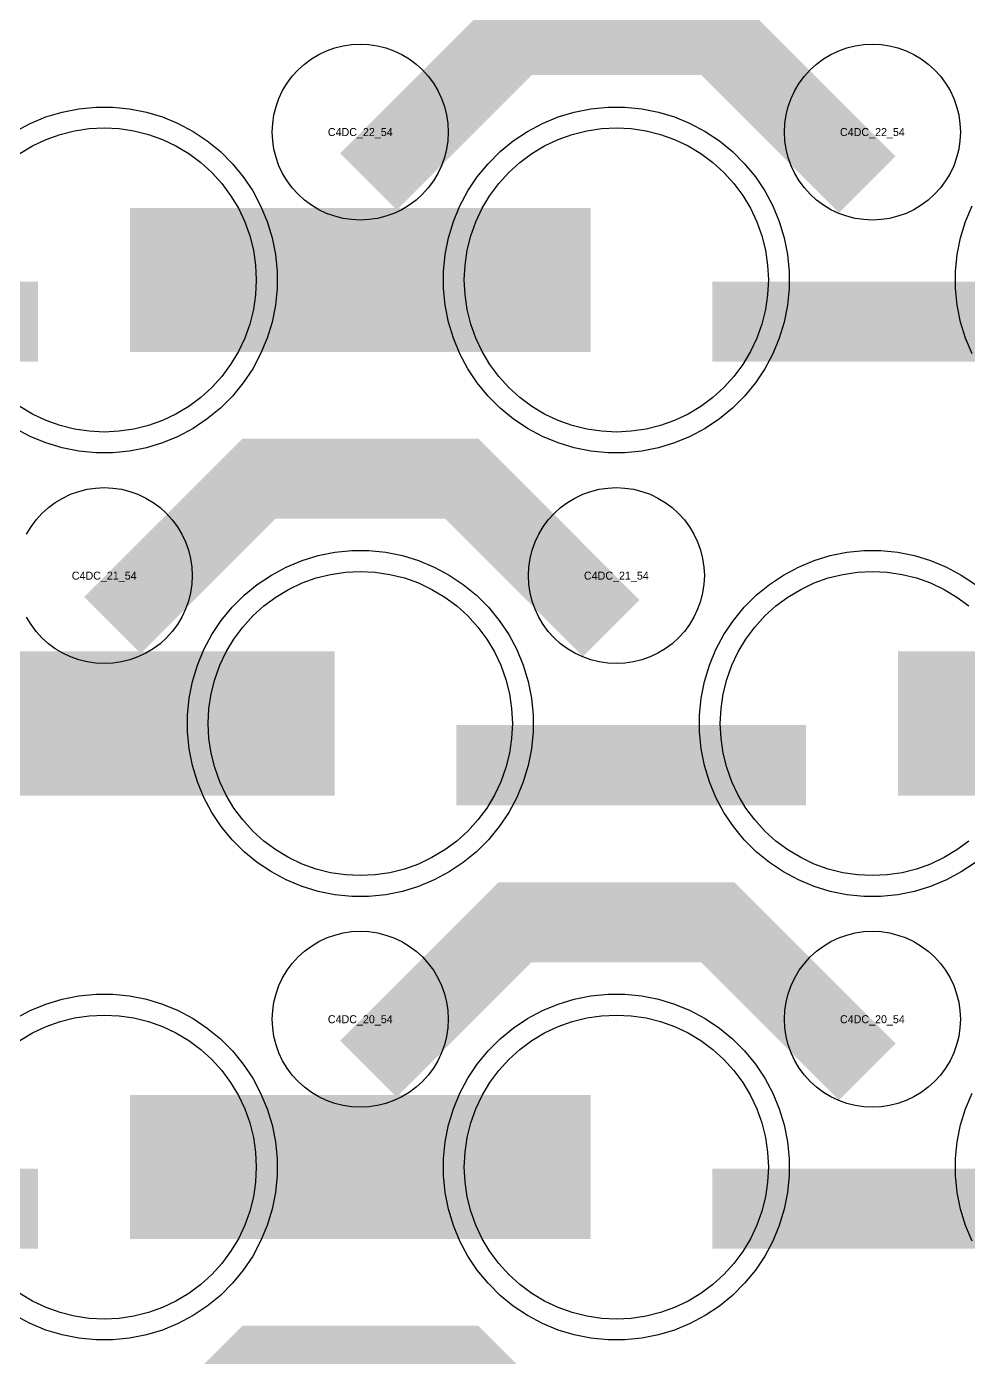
# Model space of a CAD drawing. Extents: x -11880 to 11880, y -14992 to 14992.
# Drawn here: x 5255.8 to 5550, y -12127.7 to -11712 of the extents above; entities that cross this region are included whole.
import ezdxf
from ezdxf.enums import TextEntityAlignment as Align

# ---------------------------------------------------------------- set-up
doc = ezdxf.new("R2010")
doc.units = 0
doc.header["$MEASUREMENT"] = 0
for name, color, linetype in [('GDS_775_DT_237', 138, 'CONTINUOUS'), ('RDL1_FS', 34, 'CONTINUOUS'), ('RDL_BS', 160, 'CONTINUOUS')]:
    doc.layers.add(name, color=color, linetype=linetype)

msp = doc.modelspace()

# ---------------------------------------------------------------- linework, layer by layer
at = {"layer": 'RDL1_FS'}
for points in [[(5253.605, -11751.653), (5257.605, -11749.255), (5261.819, -11747.263), (5266.209, -11745.691), (5270.732, -11744.559), (5275.343, -11743.875), (5280, -11743.646), (5284.657, -11743.875), (5289.268, -11744.559), (5293.791, -11745.691), (5298.181, -11747.263), (5302.395, -11749.255), (5306.395, -11751.653), (5310.14, -11754.431), (5313.594, -11757.561), (5316.724, -11761.015), (5319.502, -11764.76), (5321.9, -11768.76), (5323.892, -11772.974), (5325.464, -11777.364), (5326.596, -11781.887), (5327.28, -11786.498), (5327.509, -11791.155), (5327.28, -11795.812), (5326.596, -11800.423), (5325.464, -11804.946), (5323.892, -11809.336), (5321.9, -11813.55), (5319.502, -11817.55), (5316.724, -11821.295), (5313.594, -11824.749), (5310.14, -11827.879), (5306.395, -11830.657), (5302.395, -11833.055), (5298.181, -11835.047), (5293.791, -11836.619), (5289.268, -11837.751), (5284.657, -11838.435), (5280, -11838.664), (5275.343, -11838.435), (5270.732, -11837.751), (5266.209, -11836.619), (5261.819, -11835.047), (5257.605, -11833.055), (5253.605, -11830.657)], [(5253.605, -12028.783), (5257.605, -12026.385), (5261.819, -12024.393), (5266.209, -12022.821), (5270.732, -12021.689), (5275.343, -12021.005), (5280, -12020.776), (5284.657, -12021.005), (5289.268, -12021.689), (5293.791, -12022.821), (5298.181, -12024.393), (5302.395, -12026.385), (5306.395, -12028.783), (5310.14, -12031.561), (5313.594, -12034.691), (5316.724, -12038.145), (5319.502, -12041.89), (5321.9, -12045.89), (5323.892, -12050.104), (5325.464, -12054.494), (5326.596, -12059.017), (5327.28, -12063.628), (5327.509, -12068.285), (5327.28, -12072.942), (5326.596, -12077.553), (5325.464, -12082.076), (5323.892, -12086.466), (5321.9, -12090.68), (5319.502, -12094.68), (5316.724, -12098.425), (5313.594, -12101.879), (5310.14, -12105.009), (5306.395, -12107.787), (5302.395, -12110.185), (5298.181, -12112.177), (5293.791, -12113.749), (5289.268, -12114.881), (5284.657, -12115.565), (5280, -12115.794), (5275.343, -12115.565), (5270.732, -12114.881), (5266.209, -12113.749), (5261.819, -12112.177), (5257.605, -12110.185), (5253.605, -12107.787)]]:
    msp.add_lwpolyline(points, dxfattribs=at)
for points in [[(5440, -11838.664), (5435.343, -11838.435), (5430.732, -11837.751), (5426.209, -11836.619), (5421.819, -11835.047), (5417.605, -11833.055), (5413.605, -11830.657), (5409.86, -11827.879), (5406.406, -11824.749), (5403.276, -11821.295), (5400.498, -11817.55), (5398.1, -11813.55), (5396.108, -11809.336), (5394.536, -11804.946), (5393.404, -11800.423), (5392.72, -11795.812), (5392.491, -11791.155), (5392.72, -11786.498), (5393.404, -11781.887), (5394.536, -11777.364), (5396.108, -11772.974), (5398.1, -11768.76), (5400.498, -11764.76), (5403.276, -11761.015), (5406.406, -11757.561), (5409.86, -11754.431), (5413.605, -11751.653), (5417.605, -11749.255), (5421.819, -11747.263), (5426.209, -11745.691), (5430.732, -11744.559), (5435.343, -11743.875), (5440, -11743.646), (5444.657, -11743.875), (5449.268, -11744.559), (5453.791, -11745.691), (5458.181, -11747.263), (5462.395, -11749.255), (5466.395, -11751.653), (5470.14, -11754.431), (5473.594, -11757.561), (5476.724, -11761.015), (5479.502, -11764.76), (5481.9, -11768.76), (5483.892, -11772.974), (5485.464, -11777.364), (5486.596, -11781.887), (5487.28, -11786.498), (5487.509, -11791.155), (5487.28, -11795.812), (5486.596, -11800.423), (5485.464, -11804.946), (5483.892, -11809.336), (5481.9, -11813.55), (5479.502, -11817.55), (5476.724, -11821.295), (5473.594, -11824.749), (5470.14, -11827.879), (5466.395, -11830.657), (5462.395, -11833.055), (5458.181, -11835.047), (5453.791, -11836.619), (5449.268, -11837.751), (5444.657, -11838.435)], [(5440, -12115.794), (5435.343, -12115.565), (5430.732, -12114.881), (5426.209, -12113.749), (5421.819, -12112.177), (5417.605, -12110.185), (5413.605, -12107.787), (5409.86, -12105.009), (5406.406, -12101.879), (5403.276, -12098.425), (5400.498, -12094.68), (5398.1, -12090.68), (5396.108, -12086.466), (5394.536, -12082.076), (5393.404, -12077.553), (5392.72, -12072.942), (5392.491, -12068.285), (5392.72, -12063.628), (5393.404, -12059.017), (5394.536, -12054.494), (5396.108, -12050.104), (5398.1, -12045.89), (5400.498, -12041.89), (5403.276, -12038.145), (5406.406, -12034.691), (5409.86, -12031.561), (5413.605, -12028.783), (5417.605, -12026.385), (5421.819, -12024.393), (5426.209, -12022.821), (5430.732, -12021.689), (5435.343, -12021.005), (5440, -12020.776), (5444.657, -12021.005), (5449.268, -12021.689), (5453.791, -12022.821), (5458.181, -12024.393), (5462.395, -12026.385), (5466.395, -12028.783), (5470.14, -12031.561), (5473.594, -12034.691), (5476.724, -12038.145), (5479.502, -12041.89), (5481.9, -12045.89), (5483.892, -12050.104), (5485.464, -12054.494), (5486.596, -12059.017), (5487.28, -12063.628), (5487.509, -12068.285), (5487.28, -12072.942), (5486.596, -12077.553), (5485.464, -12082.076), (5483.892, -12086.466), (5481.9, -12090.68), (5479.502, -12094.68), (5476.724, -12098.425), (5473.594, -12101.879), (5470.14, -12105.009), (5466.395, -12107.787), (5462.395, -12110.185), (5458.181, -12112.177), (5453.791, -12113.749), (5449.268, -12114.881), (5444.657, -12115.565)]]:
    msp.add_lwpolyline(points, close=True, dxfattribs=at)
for points in [[(5288.002, -11791.155, 45, 45, 0), (5360.002, -11791.155, 45, 45, 0)], [(5360.002, -11791.155, 45, 45, 0), (5432.002, -11791.155, 45, 45, 0)], [(5288.002, -12068.285, 45, 45, 0), (5360.002, -12068.285, 45, 45, 0)], [(5360.002, -12068.285, 45, 45, 0), (5432.002, -12068.285, 45, 45, 0)]]:
    msp.add_lwpolyline(points, format="xyseb", dxfattribs=at)
at = {"layer": 'RDL1_FS', "color": 241, "true_color": 0xf7abae}
msp.add_lwpolyline([(5360, -11977.229), (5355.343, -11977), (5350.732, -11976.316), (5346.209, -11975.184), (5341.819, -11973.612), (5337.605, -11971.62), (5333.605, -11969.222), (5329.86, -11966.444), (5326.406, -11963.314), (5323.276, -11959.86), (5320.498, -11956.115), (5318.1, -11952.115), (5316.108, -11947.901), (5314.536, -11943.511), (5313.404, -11938.988), (5312.72, -11934.377), (5312.491, -11929.72), (5312.72, -11925.063), (5313.404, -11920.452), (5314.536, -11915.929), (5316.108, -11911.539), (5318.1, -11907.325), (5320.498, -11903.325), (5323.276, -11899.58), (5326.406, -11896.126), (5329.86, -11892.996), (5333.605, -11890.218), (5337.605, -11887.82), (5341.819, -11885.828), (5346.209, -11884.256), (5350.732, -11883.124), (5355.343, -11882.44), (5360, -11882.211), (5364.657, -11882.44), (5369.268, -11883.124), (5373.791, -11884.256), (5378.181, -11885.828), (5382.395, -11887.82), (5386.395, -11890.218), (5390.14, -11892.996), (5393.594, -11896.126), (5396.724, -11899.58), (5399.502, -11903.325), (5401.9, -11907.325), (5403.892, -11911.539), (5405.464, -11915.929), (5406.596, -11920.452), (5407.28, -11925.063), (5407.509, -11929.72), (5407.28, -11934.377), (5406.596, -11938.988), (5405.464, -11943.511), (5403.892, -11947.901), (5401.9, -11952.115), (5399.502, -11956.115), (5396.724, -11959.86), (5393.594, -11963.314), (5390.14, -11966.444), (5386.395, -11969.222), (5382.395, -11971.62), (5378.181, -11973.612), (5373.791, -11975.184), (5369.268, -11976.316), (5364.657, -11977)], close=True, dxfattribs=at)
msp.add_lwpolyline([(5550.14, -11966.444), (5546.395, -11969.222), (5542.395, -11971.62), (5538.181, -11973.612), (5533.791, -11975.184), (5529.268, -11976.316), (5524.657, -11977), (5520, -11977.229), (5515.343, -11977), (5510.732, -11976.316), (5506.209, -11975.184), (5501.819, -11973.612), (5497.605, -11971.62), (5493.605, -11969.222), (5489.86, -11966.444), (5486.406, -11963.314), (5483.276, -11959.86), (5480.498, -11956.115), (5478.1, -11952.115), (5476.108, -11947.901), (5474.536, -11943.511), (5473.404, -11938.988), (5472.72, -11934.377), (5472.491, -11929.72), (5472.72, -11925.063), (5473.404, -11920.452), (5474.536, -11915.929), (5476.108, -11911.539), (5478.1, -11907.325), (5480.498, -11903.325), (5483.276, -11899.58), (5486.406, -11896.126), (5489.86, -11892.996), (5493.605, -11890.218), (5497.605, -11887.82), (5501.819, -11885.828), (5506.209, -11884.256), (5510.732, -11883.124), (5515.343, -11882.44), (5520, -11882.211), (5524.657, -11882.44), (5529.268, -11883.124), (5533.791, -11884.256), (5538.181, -11885.828), (5542.395, -11887.82), (5546.395, -11890.218), (5550.14, -11892.996)], dxfattribs=at)
for points in [[(5208.002, -11929.72, 45, 45, 0), (5280.002, -11929.72, 45, 45, 0)], [(5280.002, -11929.72, 45, 45, 0), (5352.002, -11929.72, 45, 45, 0)], [(5528.002, -11929.72, 45, 45, 0), (5600.002, -11929.72, 45, 45, 0)]]:
    msp.add_lwpolyline(points, format="xyseb", dxfattribs=at)
at = {"layer": 'RDL_BS'}
for points in [[(5362.562, -11760.469, 25, 25, 0), (5408.377, -11714.654, 25, 25, 0), (5441.93, -11714.654, 25, 25, 0)], [(5518.401, -11761.368, 25, 25, 0), (5471.687, -11714.654, 25, 25, 0), (5441.929, -11714.654, 25, 25, 0)], [(5150.016, -11804.168, 25, 25, 0), (5259.281, -11804.168, 25, 25, 0)], [(5470.016, -11804.168, 25, 25, 0), (5579.281, -11804.168, 25, 25, 0)], [(5282.562, -11899.034, 25, 25, 0), (5328.377, -11853.219, 25, 25, 0), (5361.93, -11853.219, 25, 25, 0)], [(5438.401, -11899.933, 25, 25, 0), (5391.687, -11853.219, 25, 25, 0), (5361.929, -11853.219, 25, 25, 0)], [(5362.562, -12037.599, 25, 25, 0), (5408.377, -11991.784, 25, 25, 0), (5441.93, -11991.784, 25, 25, 0)], [(5518.401, -12038.498, 25, 25, 0), (5471.687, -11991.784, 25, 25, 0), (5441.929, -11991.784, 25, 25, 0)], [(5150.016, -12081.298, 25, 25, 0), (5259.281, -12081.298, 25, 25, 0)], [(5470.016, -12081.298, 25, 25, 0), (5579.281, -12081.298, 25, 25, 0)], [(5282.562, -12176.159, 25, 25, 0), (5328.377, -12130.344, 25, 25, 0), (5361.93, -12130.344, 25, 25, 0)], [(5438.401, -12177.058, 25, 25, 0), (5391.687, -12130.344, 25, 25, 0), (5361.929, -12130.344, 25, 25, 0)]]:
    msp.add_lwpolyline(points, format="xyseb", dxfattribs=at)
for points in [[(5360, -11772.461), (5357.307, -11772.329), (5354.635, -11771.933), (5352.016, -11771.276), (5349.481, -11770.369), (5347.044, -11769.217), (5344.72, -11767.824), (5342.557, -11766.221), (5340.558, -11764.409), (5338.746, -11762.41), (5337.143, -11760.247), (5335.75, -11757.923), (5334.598, -11755.486), (5333.691, -11752.951), (5333.034, -11750.332), (5332.638, -11747.66), (5332.506, -11744.967), (5332.638, -11742.274), (5333.034, -11739.602), (5333.691, -11736.983), (5334.598, -11734.448), (5335.75, -11732.011), (5337.143, -11729.687), (5338.746, -11727.524), (5340.558, -11725.525), (5342.557, -11723.713), (5344.72, -11722.11), (5347.044, -11720.717), (5349.481, -11719.565), (5352.016, -11718.658), (5354.635, -11718.001), (5357.307, -11717.605), (5360, -11717.473), (5362.693, -11717.605), (5365.365, -11718.001), (5367.984, -11718.658), (5370.519, -11719.565), (5372.956, -11720.717), (5375.28, -11722.11), (5377.443, -11723.713), (5379.442, -11725.525), (5381.254, -11727.524), (5382.857, -11729.687), (5384.25, -11732.011), (5385.402, -11734.448), (5386.309, -11736.983), (5386.966, -11739.602), (5387.362, -11742.274), (5387.494, -11744.967), (5387.362, -11747.66), (5386.966, -11750.332), (5386.309, -11752.951), (5385.402, -11755.486), (5384.25, -11757.923), (5382.857, -11760.247), (5381.254, -11762.41), (5379.442, -11764.409), (5377.443, -11766.221), (5375.28, -11767.824), (5372.956, -11769.217), (5370.519, -11770.369), (5367.984, -11771.276), (5365.365, -11771.933), (5362.693, -11772.329)], [(5520, -11772.461), (5517.307, -11772.329), (5514.635, -11771.933), (5512.016, -11771.276), (5509.481, -11770.369), (5507.044, -11769.217), (5504.72, -11767.824), (5502.557, -11766.221), (5500.558, -11764.409), (5498.746, -11762.41), (5497.143, -11760.247), (5495.75, -11757.923), (5494.598, -11755.486), (5493.691, -11752.951), (5493.034, -11750.332), (5492.638, -11747.66), (5492.506, -11744.967), (5492.638, -11742.274), (5493.034, -11739.602), (5493.691, -11736.983), (5494.598, -11734.448), (5495.75, -11732.011), (5497.143, -11729.687), (5498.746, -11727.524), (5500.558, -11725.525), (5502.557, -11723.713), (5504.72, -11722.11), (5507.044, -11720.717), (5509.481, -11719.565), (5512.016, -11718.658), (5514.635, -11718.001), (5517.307, -11717.605), (5520, -11717.473), (5522.693, -11717.605), (5525.365, -11718.001), (5527.984, -11718.658), (5530.519, -11719.565), (5532.956, -11720.717), (5535.28, -11722.11), (5537.443, -11723.713), (5539.442, -11725.525), (5541.254, -11727.524), (5542.857, -11729.687), (5544.25, -11732.011), (5545.402, -11734.448), (5546.309, -11736.983), (5546.966, -11739.602), (5547.362, -11742.274), (5547.494, -11744.967), (5547.362, -11747.66), (5546.966, -11750.332), (5546.309, -11752.951), (5545.402, -11755.486), (5544.25, -11757.923), (5542.857, -11760.247), (5541.254, -11762.41), (5539.442, -11764.409), (5537.443, -11766.221), (5535.28, -11767.824), (5532.956, -11769.217), (5530.519, -11770.369), (5527.984, -11771.276), (5525.365, -11771.933), (5522.693, -11772.329)], [(5437.356, -11845.155), (5432.062, -11844.638), (5426.835, -11843.592), (5421.795, -11842.061), (5416.885, -11840.03), (5412.223, -11837.538), (5407.809, -11834.591), (5403.708, -11831.229), (5399.926, -11827.447), (5396.564, -11823.346), (5393.617, -11818.932), (5391.125, -11814.27), (5389.094, -11809.36), (5387.563, -11804.32), (5386.517, -11799.093), (5386, -11793.799), (5386, -11788.511), (5386.517, -11783.217), (5387.563, -11777.99), (5389.094, -11772.95), (5391.125, -11768.04), (5393.617, -11763.378), (5396.564, -11758.964), (5399.926, -11754.863), (5403.708, -11751.081), (5407.809, -11747.719), (5412.223, -11744.772), (5416.885, -11742.28), (5421.795, -11740.249), (5426.835, -11738.718), (5432.062, -11737.672), (5437.356, -11737.155), (5442.644, -11737.155), (5447.938, -11737.672), (5453.165, -11738.718), (5458.205, -11740.249), (5463.115, -11742.28), (5467.777, -11744.772), (5472.191, -11747.719), (5476.292, -11751.081), (5480.074, -11754.863), (5483.436, -11758.964), (5486.383, -11763.378), (5488.875, -11768.04), (5490.906, -11772.95), (5492.437, -11777.99), (5493.483, -11783.217), (5494, -11788.511), (5494, -11793.799), (5493.483, -11799.093), (5492.437, -11804.32), (5490.906, -11809.36), (5488.875, -11814.27), (5486.383, -11818.932), (5483.436, -11823.346), (5480.074, -11827.447), (5476.292, -11831.229), (5472.191, -11834.591), (5467.777, -11837.538), (5463.115, -11840.03), (5458.205, -11842.061), (5453.165, -11843.592), (5447.938, -11844.638), (5442.644, -11845.155)], [(5440, -11911.026), (5437.307, -11910.894), (5434.635, -11910.498), (5432.016, -11909.841), (5429.481, -11908.934), (5427.044, -11907.782), (5424.72, -11906.389), (5422.557, -11904.786), (5420.558, -11902.974), (5418.746, -11900.975), (5417.143, -11898.812), (5415.75, -11896.488), (5414.598, -11894.051), (5413.691, -11891.516), (5413.034, -11888.897), (5412.638, -11886.225), (5412.506, -11883.532), (5412.638, -11880.839), (5413.034, -11878.167), (5413.691, -11875.548), (5414.598, -11873.013), (5415.75, -11870.576), (5417.143, -11868.252), (5418.746, -11866.089), (5420.558, -11864.09), (5422.557, -11862.278), (5424.72, -11860.675), (5427.044, -11859.282), (5429.481, -11858.13), (5432.016, -11857.223), (5434.635, -11856.566), (5437.307, -11856.17), (5440, -11856.038), (5442.693, -11856.17), (5445.365, -11856.566), (5447.984, -11857.223), (5450.519, -11858.13), (5452.956, -11859.282), (5455.28, -11860.675), (5457.443, -11862.278), (5459.442, -11864.09), (5461.254, -11866.089), (5462.857, -11868.252), (5464.25, -11870.576), (5465.402, -11873.013), (5466.309, -11875.548), (5466.966, -11878.167), (5467.362, -11880.839), (5467.494, -11883.532), (5467.362, -11886.225), (5466.966, -11888.897), (5466.309, -11891.516), (5465.402, -11894.051), (5464.25, -11896.488), (5462.857, -11898.812), (5461.254, -11900.975), (5459.442, -11902.974), (5457.443, -11904.786), (5455.28, -11906.389), (5452.956, -11907.782), (5450.519, -11908.934), (5447.984, -11909.841), (5445.365, -11910.498), (5442.693, -11910.894)], [(5360, -12049.591), (5357.307, -12049.459), (5354.635, -12049.063), (5352.016, -12048.406), (5349.481, -12047.499), (5347.044, -12046.347), (5344.72, -12044.954), (5342.557, -12043.351), (5340.558, -12041.539), (5338.746, -12039.54), (5337.143, -12037.377), (5335.75, -12035.053), (5334.598, -12032.616), (5333.691, -12030.081), (5333.034, -12027.462), (5332.638, -12024.79), (5332.506, -12022.097), (5332.638, -12019.404), (5333.034, -12016.732), (5333.691, -12014.113), (5334.598, -12011.578), (5335.75, -12009.141), (5337.143, -12006.817), (5338.746, -12004.654), (5340.558, -12002.655), (5342.557, -12000.843), (5344.72, -11999.24), (5347.044, -11997.847), (5349.481, -11996.695), (5352.016, -11995.788), (5354.635, -11995.131), (5357.307, -11994.735), (5360, -11994.603), (5362.693, -11994.735), (5365.365, -11995.131), (5367.984, -11995.788), (5370.519, -11996.695), (5372.956, -11997.847), (5375.28, -11999.24), (5377.443, -12000.843), (5379.442, -12002.655), (5381.254, -12004.654), (5382.857, -12006.817), (5384.25, -12009.141), (5385.402, -12011.578), (5386.309, -12014.113), (5386.966, -12016.732), (5387.362, -12019.404), (5387.494, -12022.097), (5387.362, -12024.79), (5386.966, -12027.462), (5386.309, -12030.081), (5385.402, -12032.616), (5384.25, -12035.053), (5382.857, -12037.377), (5381.254, -12039.54), (5379.442, -12041.539), (5377.443, -12043.351), (5375.28, -12044.954), (5372.956, -12046.347), (5370.519, -12047.499), (5367.984, -12048.406), (5365.365, -12049.063), (5362.693, -12049.459)], [(5520, -12049.591), (5517.307, -12049.459), (5514.635, -12049.063), (5512.016, -12048.406), (5509.481, -12047.499), (5507.044, -12046.347), (5504.72, -12044.954), (5502.557, -12043.351), (5500.558, -12041.539), (5498.746, -12039.54), (5497.143, -12037.377), (5495.75, -12035.053), (5494.598, -12032.616), (5493.691, -12030.081), (5493.034, -12027.462), (5492.638, -12024.79), (5492.506, -12022.097), (5492.638, -12019.404), (5493.034, -12016.732), (5493.691, -12014.113), (5494.598, -12011.578), (5495.75, -12009.141), (5497.143, -12006.817), (5498.746, -12004.654), (5500.558, -12002.655), (5502.557, -12000.843), (5504.72, -11999.24), (5507.044, -11997.847), (5509.481, -11996.695), (5512.016, -11995.788), (5514.635, -11995.131), (5517.307, -11994.735), (5520, -11994.603), (5522.693, -11994.735), (5525.365, -11995.131), (5527.984, -11995.788), (5530.519, -11996.695), (5532.956, -11997.847), (5535.28, -11999.24), (5537.443, -12000.843), (5539.442, -12002.655), (5541.254, -12004.654), (5542.857, -12006.817), (5544.25, -12009.141), (5545.402, -12011.578), (5546.309, -12014.113), (5546.966, -12016.732), (5547.362, -12019.404), (5547.494, -12022.097), (5547.362, -12024.79), (5546.966, -12027.462), (5546.309, -12030.081), (5545.402, -12032.616), (5544.25, -12035.053), (5542.857, -12037.377), (5541.254, -12039.54), (5539.442, -12041.539), (5537.443, -12043.351), (5535.28, -12044.954), (5532.956, -12046.347), (5530.519, -12047.499), (5527.984, -12048.406), (5525.365, -12049.063), (5522.693, -12049.459)], [(5437.356, -12122.285), (5432.062, -12121.768), (5426.835, -12120.722), (5421.795, -12119.191), (5416.885, -12117.16), (5412.223, -12114.668), (5407.809, -12111.721), (5403.708, -12108.359), (5399.926, -12104.577), (5396.564, -12100.476), (5393.617, -12096.062), (5391.125, -12091.4), (5389.094, -12086.49), (5387.563, -12081.45), (5386.517, -12076.223), (5386, -12070.929), (5386, -12065.641), (5386.517, -12060.347), (5387.563, -12055.12), (5389.094, -12050.08), (5391.125, -12045.17), (5393.617, -12040.508), (5396.564, -12036.094), (5399.926, -12031.993), (5403.708, -12028.211), (5407.809, -12024.849), (5412.223, -12021.902), (5416.885, -12019.41), (5421.795, -12017.379), (5426.835, -12015.848), (5432.062, -12014.802), (5437.356, -12014.285), (5442.644, -12014.285), (5447.938, -12014.802), (5453.165, -12015.848), (5458.205, -12017.379), (5463.115, -12019.41), (5467.777, -12021.902), (5472.191, -12024.849), (5476.292, -12028.211), (5480.074, -12031.993), (5483.436, -12036.094), (5486.383, -12040.508), (5488.875, -12045.17), (5490.906, -12050.08), (5492.437, -12055.12), (5493.483, -12060.347), (5494, -12065.641), (5494, -12070.929), (5493.483, -12076.223), (5492.437, -12081.45), (5490.906, -12086.49), (5488.875, -12091.4), (5486.383, -12096.062), (5483.436, -12100.476), (5480.074, -12104.577), (5476.292, -12108.359), (5472.191, -12111.721), (5467.777, -12114.668), (5463.115, -12117.16), (5458.205, -12119.191), (5453.165, -12120.722), (5447.938, -12121.768), (5442.644, -12122.285)]]:
    msp.add_lwpolyline(points, close=True, dxfattribs=at)
for points in [[(5252.223, -11744.772), (5256.885, -11742.28), (5261.795, -11740.249), (5266.835, -11738.718), (5272.062, -11737.672), (5277.356, -11737.155), (5282.644, -11737.155), (5287.938, -11737.672), (5293.165, -11738.718), (5298.205, -11740.249), (5303.115, -11742.28), (5307.777, -11744.772), (5312.191, -11747.719), (5316.292, -11751.081), (5320.074, -11754.863), (5323.436, -11758.964), (5326.383, -11763.378), (5328.875, -11768.04), (5330.906, -11772.95), (5332.437, -11777.99), (5333.483, -11783.217), (5334, -11788.511), (5334, -11793.799), (5333.483, -11799.093), (5332.437, -11804.32), (5330.906, -11809.36), (5328.875, -11814.27), (5326.383, -11818.932), (5323.436, -11823.346), (5320.074, -11827.447), (5316.292, -11831.229), (5312.191, -11834.591), (5307.777, -11837.538), (5303.115, -11840.03), (5298.205, -11842.061), (5293.165, -11843.592), (5287.938, -11844.638), (5282.644, -11845.155), (5277.356, -11845.155), (5272.062, -11844.638), (5266.835, -11843.592), (5261.795, -11842.061), (5256.885, -11840.03), (5252.223, -11837.538)], [(5551.125, -11814.27), (5549.094, -11809.36), (5547.563, -11804.32), (5546.517, -11799.093), (5546, -11793.799), (5546, -11788.511), (5546.517, -11783.217), (5547.563, -11777.99), (5549.094, -11772.95), (5551.125, -11768.04)], [(5255.75, -11870.576), (5257.143, -11868.252), (5258.746, -11866.089), (5260.558, -11864.09), (5262.557, -11862.278), (5264.72, -11860.675), (5267.044, -11859.282), (5269.481, -11858.13), (5272.016, -11857.223), (5274.635, -11856.566), (5277.307, -11856.17), (5280, -11856.038), (5282.693, -11856.17), (5285.365, -11856.566), (5287.984, -11857.223), (5290.519, -11858.13), (5292.956, -11859.282), (5295.28, -11860.675), (5297.443, -11862.278), (5299.442, -11864.09), (5301.254, -11866.089), (5302.857, -11868.252), (5304.25, -11870.576), (5305.402, -11873.013), (5306.309, -11875.548), (5306.966, -11878.167), (5307.362, -11880.839), (5307.494, -11883.532), (5307.362, -11886.225), (5306.966, -11888.897), (5306.309, -11891.516), (5305.402, -11894.051), (5304.25, -11896.488), (5302.857, -11898.812), (5301.254, -11900.975), (5299.442, -11902.974), (5297.443, -11904.786), (5295.28, -11906.389), (5292.956, -11907.782), (5290.519, -11908.934), (5287.984, -11909.841), (5285.365, -11910.498), (5282.693, -11910.894), (5280, -11911.026), (5277.307, -11910.894), (5274.635, -11910.498), (5272.016, -11909.841), (5269.481, -11908.934), (5267.044, -11907.782), (5264.72, -11906.389), (5262.557, -11904.786), (5260.558, -11902.974), (5258.746, -11900.975), (5257.143, -11898.812), (5255.75, -11896.488)], [(5252.223, -12021.902), (5256.885, -12019.41), (5261.795, -12017.379), (5266.835, -12015.848), (5272.062, -12014.802), (5277.356, -12014.285), (5282.644, -12014.285), (5287.938, -12014.802), (5293.165, -12015.848), (5298.205, -12017.379), (5303.115, -12019.41), (5307.777, -12021.902), (5312.191, -12024.849), (5316.292, -12028.211), (5320.074, -12031.993), (5323.436, -12036.094), (5326.383, -12040.508), (5328.875, -12045.17), (5330.906, -12050.08), (5332.437, -12055.12), (5333.483, -12060.347), (5334, -12065.641), (5334, -12070.929), (5333.483, -12076.223), (5332.437, -12081.45), (5330.906, -12086.49), (5328.875, -12091.4), (5326.383, -12096.062), (5323.436, -12100.476), (5320.074, -12104.577), (5316.292, -12108.359), (5312.191, -12111.721), (5307.777, -12114.668), (5303.115, -12117.16), (5298.205, -12119.191), (5293.165, -12120.722), (5287.938, -12121.768), (5282.644, -12122.285), (5277.356, -12122.285), (5272.062, -12121.768), (5266.835, -12120.722), (5261.795, -12119.191), (5256.885, -12117.16), (5252.223, -12114.668)], [(5551.125, -12091.4), (5549.094, -12086.49), (5547.563, -12081.45), (5546.517, -12076.223), (5546, -12070.929), (5546, -12065.641), (5546.517, -12060.347), (5547.563, -12055.12), (5549.094, -12050.08), (5551.125, -12045.17)]]:
    msp.add_lwpolyline(points, dxfattribs=at)
at = {"layer": 'RDL_BS', "color": 241, "true_color": 0xf7abae}
msp.add_lwpolyline([(5357.356, -11983.72), (5352.062, -11983.203), (5346.835, -11982.157), (5341.795, -11980.626), (5336.885, -11978.595), (5332.223, -11976.103), (5327.809, -11973.156), (5323.708, -11969.794), (5319.926, -11966.012), (5316.564, -11961.911), (5313.617, -11957.497), (5311.125, -11952.835), (5309.094, -11947.925), (5307.563, -11942.885), (5306.517, -11937.658), (5306, -11932.364), (5306, -11927.076), (5306.517, -11921.782), (5307.563, -11916.555), (5309.094, -11911.515), (5311.125, -11906.605), (5313.617, -11901.943), (5316.564, -11897.529), (5319.926, -11893.428), (5323.708, -11889.646), (5327.809, -11886.284), (5332.223, -11883.337), (5336.885, -11880.845), (5341.795, -11878.814), (5346.835, -11877.283), (5352.062, -11876.237), (5357.356, -11875.72), (5362.644, -11875.72), (5367.938, -11876.237), (5373.165, -11877.283), (5378.205, -11878.814), (5383.115, -11880.845), (5387.777, -11883.337), (5392.191, -11886.284), (5396.292, -11889.646), (5400.074, -11893.428), (5403.436, -11897.529), (5406.383, -11901.943), (5408.875, -11906.605), (5410.906, -11911.515), (5412.437, -11916.555), (5413.483, -11921.782), (5414, -11927.076), (5414, -11932.364), (5413.483, -11937.658), (5412.437, -11942.885), (5410.906, -11947.925), (5408.875, -11952.835), (5406.383, -11957.497), (5403.436, -11961.911), (5400.074, -11966.012), (5396.292, -11969.794), (5392.191, -11973.156), (5387.777, -11976.103), (5383.115, -11978.595), (5378.205, -11980.626), (5373.165, -11982.157), (5367.938, -11983.203), (5362.644, -11983.72)], close=True, dxfattribs=at)
msp.add_lwpolyline([(5552.191, -11973.156), (5547.777, -11976.103), (5543.115, -11978.595), (5538.205, -11980.626), (5533.165, -11982.157), (5527.938, -11983.203), (5522.644, -11983.72), (5517.356, -11983.72), (5512.062, -11983.203), (5506.835, -11982.157), (5501.795, -11980.626), (5496.885, -11978.595), (5492.223, -11976.103), (5487.809, -11973.156), (5483.708, -11969.794), (5479.926, -11966.012), (5476.564, -11961.911), (5473.617, -11957.497), (5471.125, -11952.835), (5469.094, -11947.925), (5467.563, -11942.885), (5466.517, -11937.658), (5466, -11932.364), (5466, -11927.076), (5466.517, -11921.782), (5467.563, -11916.555), (5469.094, -11911.515), (5471.125, -11906.605), (5473.617, -11901.943), (5476.564, -11897.529), (5479.926, -11893.428), (5483.708, -11889.646), (5487.809, -11886.284), (5492.223, -11883.337), (5496.885, -11880.845), (5501.795, -11878.814), (5506.835, -11877.283), (5512.062, -11876.237), (5517.356, -11875.72), (5522.644, -11875.72), (5527.938, -11876.237), (5533.165, -11877.283), (5538.205, -11878.814), (5543.115, -11880.845), (5547.777, -11883.337), (5552.191, -11886.284)], dxfattribs=at)
msp.add_lwpolyline([(5390.016, -11942.733, 25, 25, 0), (5499.281, -11942.733, 25, 25, 0)], format="xyseb", dxfattribs=at)

# ---------------------------------------------------------------- texts
at = {"layer": 'GDS_775_DT_237'}
for s, p in [('C4DC_22_54', (5360, -11744.967)), ('C4DC_22_54', (5360, -11744.967)), ('C4DC_22_54', (5520, -11744.967)), ('C4DC_22_54', (5520, -11744.967)), ('C4DC_21_54', (5280, -11883.532)), ('C4DC_21_54', (5280, -11883.532)), ('C4DC_21_54', (5440, -11883.532)), ('C4DC_21_54', (5440, -11883.532)), ('C4DC_20_54', (5360, -12022.097)), ('C4DC_20_54', (5360, -12022.097)), ('C4DC_20_54', (5520, -12022.097)), ('C4DC_20_54', (5520, -12022.097))]:
    msp.add_text(s, height=2.5, dxfattribs=at).set_placement(p, align=Align.MIDDLE_CENTER)

doc.saveas('drawing.dxf')
